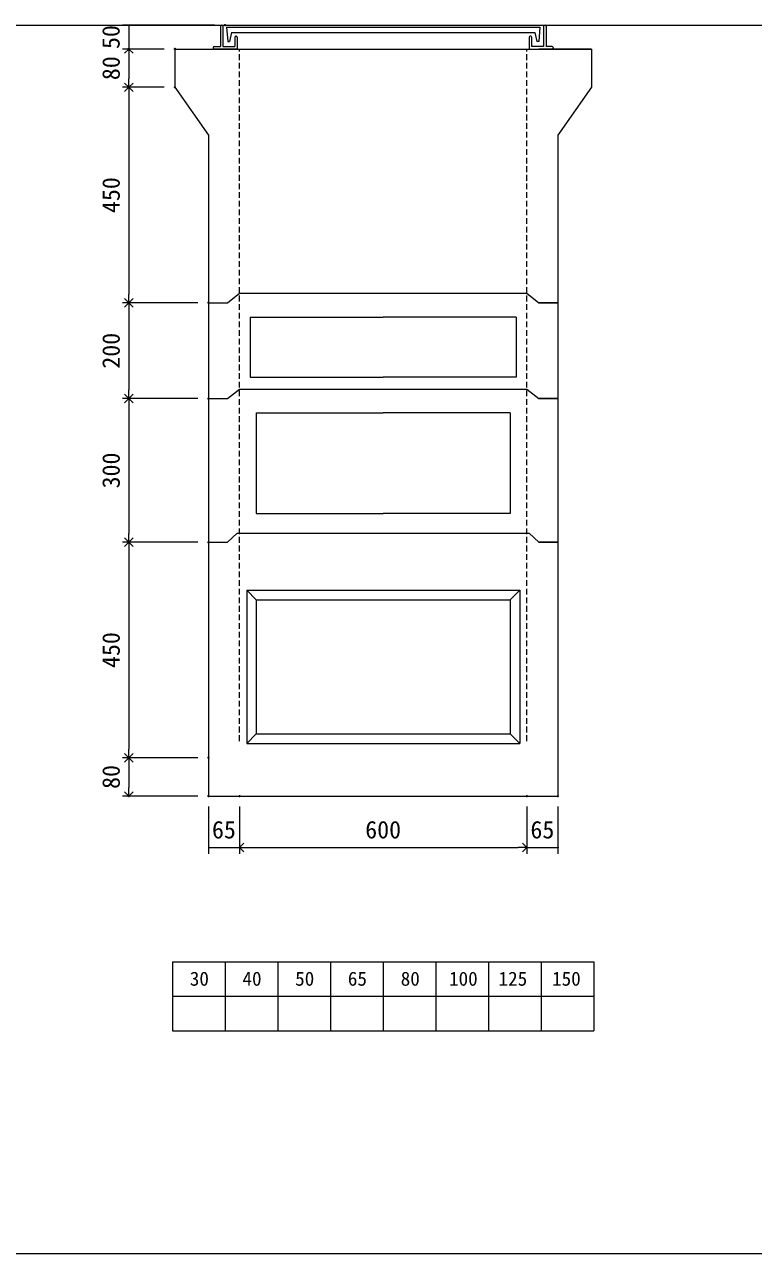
# Model space of a CAD drawing. Units: millimetres, scale not verified. Extents: x -4890 to 4890, y -2296 to 2296.
# Drawn here: x 1847 to 3368, y -1979 to 587 of the extents above; entities that cross this region are included whole.
import ezdxf
from ezdxf.enums import TextEntityAlignment as Align

# ---------------------------------------------------------------- set-up
doc = ezdxf.new("R2010")
doc.units = ezdxf.units.MM
doc.header["$LTSCALE"] = 10
doc.header["$PDMODE"] = 32
doc.header["$PDSIZE"] = 2
for name, pattern in [('DASHED1', [1.8, 1.2, -0.6]), ('USER2', [50.8, 31.75, -6.35, 6.35, -6.35]), ('USER5', [3.185, 0.01, -3.175])]:
    doc.linetypes.add(name, pattern=pattern)
for name, color, linetype, lineweight in [('0-0_0', 6, 'USER2', 18), ('0-2_waku', 7, 'Continuous', 18), ('0-3_gaikei', 7, 'Continuous', 18), ('0-4_kakure', 7, 'USER5', 18), ('0-5_sunpou', 7, 'Continuous', 5), ('0-9_uchigawa', 6, 'Continuous', 18), ('0-B_futa', 3, 'Continuous', 18), ('0-C_GL', 4, 'Continuous', 18), ('0-E_文字１', 7, 'Continuous', 18)]:
    doc.layers.add(name, color=color, linetype=linetype, lineweight=lineweight)
doc.layers.add('0-1_Defpoints', color=7, linetype='Continuous')
doc.styles.add('ＭＳ ゴシック', font='')
doc.styles.get('ＭＳ ゴシック').set_extended_font_data('MS Gothic')

# ---------------------------------------------------------------- blocks, each defined once
blk = doc.blocks.new('D53')
at = {"layer": '0-1_Defpoints'}
for p in [(3677.33, 1184.36), (3742.33, 1184.36), (3742.33, 1076.89)]:
    blk.add_point(p, dxfattribs=at)
at = {"layer": '0-5_sunpou'}
for p, q in [((3677.33, 1162.36), (3677.33, 1063.89)), ((3742.33, 1162.36), (3742.33, 1063.89)), ((3677.33, 1076.89), (3742.33, 1076.89))]:
    blk.add_line(p, q, dxfattribs=at)
at = {"layer": '0-5_sunpou', "style": 'ＭＳ ゴシック'}
blk.add_text('65', height=36.66, dxfattribs=at).set_placement((3684.83, 1084.89), align=Align.BOTTOM_LEFT)
blk = doc.blocks.new('_Open90')
at = {"layer": '0-5_sunpou'}
blk.add_line((0, 0), (-1, 0), dxfattribs=at)
blk.add_lwpolyline([(-0.5, 0.5), (0, 0), (-0.5, -0.5)], dxfattribs=at)
blk = doc.blocks.new('D54')
at = {"layer": '0-1_Defpoints'}
for p in [(3742.33, 1184.36), (4342.33, 1184.36), (4342.33, 1076.89)]:
    blk.add_point(p, dxfattribs=at)
at = {"layer": '0-5_sunpou'}
for p, q in [((3742.33, 1162.36), (3742.33, 1063.89)), ((4342.33, 1162.36), (4342.33, 1063.89)), ((3760.33, 1076.89), (4324.33, 1076.89))]:
    blk.add_line(p, q, dxfattribs=at)
at = {"layer": '0-5_sunpou', "xscale": 18, "yscale": 18, "rotation": 180}
blk.add_blockref('_Open90', (3742.33, 1076.89), dxfattribs=at)
at = {"layer": '0-5_sunpou', "xscale": 18, "yscale": 18}
blk.add_blockref('_Open90', (4342.33, 1076.89), dxfattribs=at)
at = {"layer": '0-5_sunpou', "style": 'ＭＳ ゴシック'}
blk.add_text('600', height=36.66, dxfattribs=at).set_placement((4004.83, 1084.89), align=Align.BOTTOM_LEFT)
blk = doc.blocks.new('D55')
at = {"layer": '0-1_Defpoints'}
for p in [(4342.33, 1184.36), (4407.33, 1184.36), (4407.33, 1076.89)]:
    blk.add_point(p, dxfattribs=at)
at = {"layer": '0-5_sunpou'}
for p, q in [((4342.33, 1162.36), (4342.33, 1063.89)), ((4407.33, 1162.36), (4407.33, 1063.89)), ((4342.33, 1076.89), (4407.33, 1076.89))]:
    blk.add_line(p, q, dxfattribs=at)
at = {"layer": '0-5_sunpou', "style": 'ＭＳ ゴシック'}
blk.add_text('65', height=36.66, dxfattribs=at).set_placement((4349.83, 1084.89), align=Align.BOTTOM_LEFT)
blk = doc.blocks.new('D60')
at = {"layer": '0-1_Defpoints'}
for p in [(3607.33, 2744.36), (3511.3, 2664.36), (3607.33, 2664.36)]:
    blk.add_point(p, dxfattribs=at)
at = {"layer": '0-5_sunpou'}
for p, q in [((3585.33, 2744.36), (3498.3, 2744.36)), ((3511.3, 2726.36), (3511.3, 2682.36)), ((3585.33, 2664.36), (3498.3, 2664.36))]:
    blk.add_line(p, q, dxfattribs=at)
at = {"layer": '0-5_sunpou', "xscale": 18, "yscale": 18}
for p, rotation in [((3511.3, 2744.36), 90), ((3511.3, 2664.36), 270)]:
    blk.add_blockref('_Open90', p, dxfattribs=dict(at, rotation=rotation))
at = {"layer": '0-5_sunpou', "style": 'ＭＳ ゴシック'}
blk.add_text('80', height=36.66, rotation=90, dxfattribs=at).set_placement((3503.3, 2679.36), align=Align.BOTTOM_LEFT)
blk = doc.blocks.new('D61')
at = {"layer": '0-1_Defpoints'}
for p in [(3607.33, 2664.36), (3511.3, 2214.36), (3677.33, 2214.36)]:
    blk.add_point(p, dxfattribs=at)
at = {"layer": '0-5_sunpou'}
for p, q in [((3585.33, 2664.36), (3498.3, 2664.36)), ((3511.3, 2646.36), (3511.3, 2232.36)), ((3655.33, 2214.36), (3498.3, 2214.36))]:
    blk.add_line(p, q, dxfattribs=at)
at = {"layer": '0-5_sunpou', "xscale": 18, "yscale": 18}
for p, rotation in [((3511.3, 2664.36), 90), ((3511.3, 2214.36), 270)]:
    blk.add_blockref('_Open90', p, dxfattribs=dict(at, rotation=rotation))
at = {"layer": '0-5_sunpou', "style": 'ＭＳ ゴシック'}
blk.add_text('450', height=36.66, rotation=90, dxfattribs=at).set_placement((3503.3, 2401.86), align=Align.BOTTOM_LEFT)
blk = doc.blocks.new('D62')
at = {"layer": '0-1_Defpoints'}
for p in [(3677.33, 2214.36), (3511.3, 2014.36), (3677.33, 2014.36)]:
    blk.add_point(p, dxfattribs=at)
at = {"layer": '0-5_sunpou'}
for p, q in [((3655.33, 2214.36), (3498.3, 2214.36)), ((3511.3, 2196.36), (3511.3, 2032.36)), ((3655.33, 2014.36), (3498.3, 2014.36))]:
    blk.add_line(p, q, dxfattribs=at)
at = {"layer": '0-5_sunpou', "xscale": 18, "yscale": 18}
for p, rotation in [((3511.3, 2214.36), 90), ((3511.3, 2014.36), 270)]:
    blk.add_blockref('_Open90', p, dxfattribs=dict(at, rotation=rotation))
at = {"layer": '0-5_sunpou', "style": 'ＭＳ ゴシック'}
blk.add_text('200', height=36.66, rotation=90, dxfattribs=at).set_placement((3503.3, 2076.86), align=Align.BOTTOM_LEFT)
blk = doc.blocks.new('D63')
at = {"layer": '0-1_Defpoints'}
for p in [(3677.33, 2014.36), (3511.3, 1714.36), (3677.33, 1714.36)]:
    blk.add_point(p, dxfattribs=at)
at = {"layer": '0-5_sunpou'}
for p, q in [((3655.33, 2014.36), (3498.3, 2014.36)), ((3511.3, 1996.36), (3511.3, 1732.36)), ((3655.33, 1714.36), (3498.3, 1714.36))]:
    blk.add_line(p, q, dxfattribs=at)
at = {"layer": '0-5_sunpou', "xscale": 18, "yscale": 18}
for p, rotation in [((3511.3, 2014.36), 90), ((3511.3, 1714.36), 270)]:
    blk.add_blockref('_Open90', p, dxfattribs=dict(at, rotation=rotation))
at = {"layer": '0-5_sunpou', "style": 'ＭＳ ゴシック'}
blk.add_text('300', height=36.66, rotation=90, dxfattribs=at).set_placement((3503.3, 1826.86), align=Align.BOTTOM_LEFT)
blk = doc.blocks.new('D64')
at = {"layer": '0-1_Defpoints'}
for p in [(3677.33, 1714.36), (3511.3, 1264.36), (3677.33, 1264.36)]:
    blk.add_point(p, dxfattribs=at)
at = {"layer": '0-5_sunpou'}
for p, q in [((3655.33, 1714.36), (3498.3, 1714.36)), ((3511.3, 1696.36), (3511.3, 1282.36)), ((3655.33, 1264.36), (3498.3, 1264.36))]:
    blk.add_line(p, q, dxfattribs=at)
at = {"layer": '0-5_sunpou', "xscale": 18, "yscale": 18}
for p, rotation in [((3511.3, 1714.36), 90), ((3511.3, 1264.36), 270)]:
    blk.add_blockref('_Open90', p, dxfattribs=dict(at, rotation=rotation))
at = {"layer": '0-5_sunpou', "style": 'ＭＳ ゴシック'}
blk.add_text('450', height=36.66, rotation=90, dxfattribs=at).set_placement((3503.3, 1451.86), align=Align.BOTTOM_LEFT)
blk = doc.blocks.new('D65')
at = {"layer": '0-1_Defpoints'}
for p in [(3677.33, 1264.36), (3511.3, 1184.36), (3677.33, 1184.36)]:
    blk.add_point(p, dxfattribs=at)
at = {"layer": '0-5_sunpou'}
for p, q in [((3655.33, 1264.36), (3498.3, 1264.36)), ((3511.3, 1246.36), (3511.3, 1202.36)), ((3655.33, 1184.36), (3498.3, 1184.36))]:
    blk.add_line(p, q, dxfattribs=at)
at = {"layer": '0-5_sunpou', "xscale": 18, "yscale": 18}
for p, rotation in [((3511.3, 1264.36), 90), ((3511.3, 1184.36), 270)]:
    blk.add_blockref('_Open90', p, dxfattribs=dict(at, rotation=rotation))
at = {"layer": '0-5_sunpou', "style": 'ＭＳ ゴシック'}
blk.add_text('80', height=36.66, rotation=90, dxfattribs=at).set_placement((3503.3, 1199.36), align=Align.BOTTOM_LEFT)
blk = doc.blocks.new('D58')
at = {"layer": '0-1_Defpoints'}
for p in [(3712.33, 2794.36), (3511.03, 2744.36), (3607.33, 2744.36)]:
    blk.add_point(p, dxfattribs=at)
at = {"layer": '0-5_sunpou'}
for p, q in [((3690.33, 2794.36), (3498.03, 2794.36)), ((3511.03, 2794.36), (3511.03, 2744.36)), ((3585.33, 2744.36), (3498.03, 2744.36))]:
    blk.add_line(p, q, dxfattribs=at)
at = {"layer": '0-5_sunpou', "style": 'ＭＳ ゴシック'}
blk.add_text('50', height=36.66, rotation=90, dxfattribs=at).set_placement((3503.03, 2744.36), align=Align.BOTTOM_LEFT)

msp = doc.modelspace()

# ---------------------------------------------------------------- linework, layer by layer
at = {"layer": '0-0_0'}
for p, q in [((2317.83, -24.04), (2317.83, -149.04)), ((2317.83, -24.04), (2595.33, -24.04)), ((2872.83, -24.04), (2595.33, -24.04)), ((2872.83, -24.04), (2872.83, -149.04)), ((2317.83, -149.04), (2595.33, -149.04)), ((2872.83, -149.04), (2595.33, -149.04)), ((2330.33, -224.04), (2595.33, -224.04)), ((2330.33, -224.04), (2330.33, -434.04)), ((2860.33, -224.04), (2595.33, -224.04)), ((2860.33, -224.04), (2860.33, -434.04)), ((2330.33, -434.04), (2595.33, -434.04)), ((2860.33, -434.04), (2595.33, -434.04))]:
    msp.add_line(p, q, dxfattribs=at)
at = {"layer": '0-0_0', "color": 7, "linetype": 'Continuous'}
for p, q in [((2270.33, -194.04), (2295.33, -174.04)), ((2295.33, -174.04), (2895.33, -174.04)), ((2895.33, -174.04), (2920.33, -194.04)), ((2230.33, -194.04), (2270.33, -194.04)), ((2230.33, -194.04), (2270.33, -194.04)), ((2960.33, -194.04), (2920.33, -194.04))]:
    msp.add_line(p, q, dxfattribs=at)
msp.add_lwpolyline([(2920.33, -194.04), (2960.33, -194.04), (2920.33, -194.04)], dxfattribs=at)
msp.add_lwpolyline([(2920.33, -194.04), (2960.33, -194.04), (2920.33, -194.04)], dxfattribs=at)
at = {"layer": '0-2_waku'}
for p, q in [((2155.33, -1370.04), (2155.33, -1514.04)), ((2155.33, -1370.04), (2155.33, -1514.04)), ((2155.33, -1370.04), (2155.33, -1514.04)), ((2155.33, -1370.04), (2155.33, -1514.04)), ((2155.33, -1370.04), (3035.33, -1370.04)), ((2265.33, -1370.04), (2265.33, -1514.04)), ((2375.33, -1370.04), (2375.33, -1514.04)), ((2375.33, -1370.04), (2375.33, -1514.04)), ((2485.33, -1370.04), (2485.33, -1514.04)), ((2595.33, -1370.04), (2595.33, -1514.04)), ((2705.33, -1370.04), (2705.33, -1514.04)), ((2815.33, -1370.04), (2815.33, -1514.04)), ((2925.33, -1370.04), (2925.33, -1514.04)), ((3035.33, -1370.04), (3035.33, -1514.04)), ((2155.33, -1442.04), (3035.33, -1442.04)), ((2155.33, -1514.04), (3035.33, -1514.04)), ((-1229.68, -1979.04), (4890.32, -1979.04)), ((-1229.68, -1979.04), (4890.32, -1979.04))]:
    msp.add_line(p, q, dxfattribs=at)
at = {"layer": '0-3_gaikei'}
for p, q in [((2160.33, 535.96), (2160.33, 455.96)), ((2160.33, 535.96), (2270.33, 535.96)), ((2160.33, 535.96), (2270.33, 535.96)), ((2160.33, 535.96), (2270.33, 535.96)), ((2160.33, 535.96), (2270.33, 535.96)), ((2160.33, 535.96), (2270.33, 535.96)), ((2160.33, 535.96), (3030.33, 535.96)), ((3030.33, 535.96), (2920.33, 535.96)), ((3030.33, 535.96), (2920.33, 535.96)), ((3030.33, 535.96), (2920.33, 535.96)), ((3030.33, 535.96), (2920.33, 535.96)), ((3030.33, 535.96), (2920.33, 535.96)), ((3030.33, 535.96), (2920.33, 535.96)), ((3030.33, 535.96), (3030.33, 455.96)), ((2160.33, 455.96), (2230.33, 355.96)), ((3030.33, 455.96), (2960.33, 355.96)), ((2230.33, 355.96), (2230.33, -1024.04)), ((2960.33, 355.96), (2960.33, -1024.04)), ((2270.33, 5.96), (2295.33, 25.96)), ((2295.33, 25.96), (2895.33, 25.96)), ((2895.33, 25.96), (2920.33, 5.96)), ((2230.33, 5.96), (2270.33, 5.96)), ((2230.33, 5.96), (2270.33, 5.96)), ((2960.33, 5.96), (2920.33, 5.96)), ((2290.33, -475.04), (2270.33, -494.04)), ((2290.33, -475.04), (2270.33, -494.04)), ((2290.33, -475.04), (2270.33, -494.04)), ((2290.33, -475.04), (2270.33, -494.04)), ((2290.33, -475.04), (2270.33, -494.04)), ((2290.33, -475.04), (2270.33, -494.04)), ((2290.33, -475.04), (2900.33, -475.04)), ((2290.33, -475.04), (2900.33, -475.04)), ((2920.33, -494.04), (2900.33, -475.04)), ((2920.33, -494.04), (2900.33, -475.04)), ((2230.33, -494.04), (2270.33, -494.04)), ((2230.33, -494.04), (2270.33, -494.04)), ((2230.33, -494.04), (2270.33, -494.04)), ((2230.33, -494.04), (2270.33, -494.04)), ((2230.33, -494.04), (2270.33, -494.04)), ((2230.33, -494.04), (2270.33, -494.04)), ((2920.33, -494.04), (2960.33, -494.04)), ((2960.33, -494.04), (2920.33, -494.04)), ((2960.33, -494.04), (2920.33, -494.04)), ((2960.33, -494.04), (2920.33, -494.04)), ((2920.33, -494.04), (2960.33, -494.04)), ((2960.33, -494.04), (2920.33, -494.04)), ((2960.33, -494.04), (2920.33, -494.04)), ((2960.33, -494.04), (2920.33, -494.04)), ((2230.33, -1024.04), (2960.33, -1024.04)), ((2230.33, -1024.04), (2960.33, -1024.04)), ((2230.33, -1024.04), (2960.33, -1024.04)), ((2230.33, -1024.04), (2960.33, -1024.04)), ((2230.33, -1024.04), (2960.33, -1024.04)), ((2230.33, -1024.04), (2960.33, -1024.04)), ((2230.33, -1024.04), (2960.33, -1024.04))]:
    msp.add_line(p, q, dxfattribs=at)
for points in [[(2920.33, 5.96), (2960.33, 5.96), (2920.33, 5.96)], [(2920.33, 5.96), (2960.33, 5.96), (2920.33, 5.96)], [(2920.33, -494.04), (2900.33, -475.04), (2920.33, -494.04)], [(2920.33, -494.04), (2900.33, -475.04), (2920.33, -494.04)], [(2920.33, -494.04), (2960.33, -494.04), (2920.33, -494.04)], [(2920.33, -494.04), (2960.33, -494.04), (2920.33, -494.04)]]:
    msp.add_lwpolyline(points, dxfattribs=at)
at = {"layer": '0-4_kakure', "linetype": 'DASHED1', "lineweight": 5}
for p, q in [((2295.33, -909.04), (2295.33, 535.96)), ((2895.33, -909.04), (2895.33, 535.96))]:
    msp.add_line(p, q, dxfattribs=at)
at = {"layer": '0-9_uchigawa'}
for p, q in [((2310.33, -594.04), (2310.33, -914.04)), ((2310.33, -594.04), (2880.33, -594.04)), ((2310.33, -594.04), (2330.33, -614.04)), ((2330.33, -614.04), (2330.33, -894.04)), ((2330.33, -614.04), (2330.33, -894.04)), ((2330.33, -614.04), (2860.33, -614.04)), ((2860.33, -614.04), (2880.33, -594.04)), ((2860.33, -614.04), (2860.33, -894.04)), ((2860.33, -614.04), (2860.33, -894.04)), ((2880.33, -594.04), (2880.33, -914.04)), ((2310.33, -914.04), (2330.33, -894.04)), ((2330.33, -894.04), (2595.33, -894.04)), ((2595.33, -894.04), (2860.33, -894.04)), ((2880.33, -914.04), (2860.33, -894.04)), ((2310.33, -914.04), (2595.33, -914.04)), ((2595.33, -914.04), (2880.33, -914.04))]:
    msp.add_line(p, q, dxfattribs=at)
at = {"layer": '0-B_futa'}
for p, q in [((2255.33, 583.96), (2255.33, 540.96)), ((2257.33, 585.96), (2260.33, 585.96)), ((2260.33, 585.96), (2260.33, 540.96)), ((2268.14, 581.46), (2922.47, 581.46)), ((2268.14, 581.46), (2270.63, 551.46)), ((2278.66, 570.46), (2274.34, 551.46)), ((2278.66, 570.46), (2912, 570.46)), ((2912, 570.46), (2916.32, 551.46)), ((2922.47, 581.46), (2920.22, 551.46)), ((2930.33, 585.96), (2930.33, 540.96)), ((2930.33, 585.96), (2933.33, 585.96)), ((2935.33, 583.96), (2935.33, 540.96)), ((2240.33, 538.96), (2240.33, 537.96)), ((2242.33, 540.96), (2255.33, 540.96)), ((2260.33, 540.96), (2285.33, 540.96)), ((2270.63, 551.46), (2274.34, 551.46)), ((2285.33, 560.96), (2285.33, 540.96)), ((2287.33, 562.96), (2288.33, 562.96)), ((2290.33, 560.96), (2290.33, 535.96)), ((2900.33, 560.96), (2900.33, 535.96)), ((2903.33, 562.96), (2902.33, 562.96)), ((2905.33, 560.96), (2905.33, 540.96)), ((2930.33, 540.96), (2905.33, 540.96)), ((2920.22, 551.46), (2916.32, 551.46)), ((2948.33, 540.96), (2935.33, 540.96)), ((2950.33, 538.96), (2950.33, 537.96)), ((2290.33, 535.96), (2242.33, 535.96)), ((2900.33, 535.96), (2948.33, 535.96))]:
    msp.add_line(p, q, dxfattribs=at)
for centre, start, end in [((2257.33, 583.96), 90, 180), ((2933.33, 583.96), 0, 90), ((2242.33, 538.96), 90, 180), ((2287.33, 560.96), 90, 180), ((2288.33, 560.96), 0, 90), ((2902.33, 560.96), 90, 180), ((2903.33, 560.96), 0, 90), ((2948.33, 538.96), 0, 90), ((2242.33, 537.96), 180, 270), ((2948.33, 537.96), 270, 0)]:
    msp.add_arc(centre, 2, start, end, dxfattribs=at)
at = {"layer": '0-C_GL'}
msp.add_line((-1229.68, 585.96), (4890.32, 585.96), dxfattribs=at)
msp.add_line((-1229.68, 585.96), (4890.32, 585.96), dxfattribs=at)

# ---------------------------------------------------------------- block references
at = {"layer": '0-5_sunpou'}
for name in ['D58', 'D60', 'D61', 'D62', 'D63', 'D64', 'D65', 'D53', 'D54', 'D55']:
    msp.add_blockref(name, (-1447, -2208.4), dxfattribs=at)

# ---------------------------------------------------------------- texts
at = {"layer": '0-E_文字１', "style": 'ＭＳ ゴシック'}
for s, p in [('30', (2191.52, -1428.86)), ('40', (2301.52, -1428.86)), ('50', (2411.52, -1428.86)), ('65', (2521.52, -1428.86)), ('80', (2631.93, -1428.86)), ('100', (2732.8, -1428.86)), ('125', (2836.19, -1428.86)), ('150', (2947.95, -1428.86))]:
    msp.add_text(s, height=29.33, dxfattribs=at).set_placement(p, align=Align.BOTTOM_LEFT)

doc.saveas('drawing.dxf')
